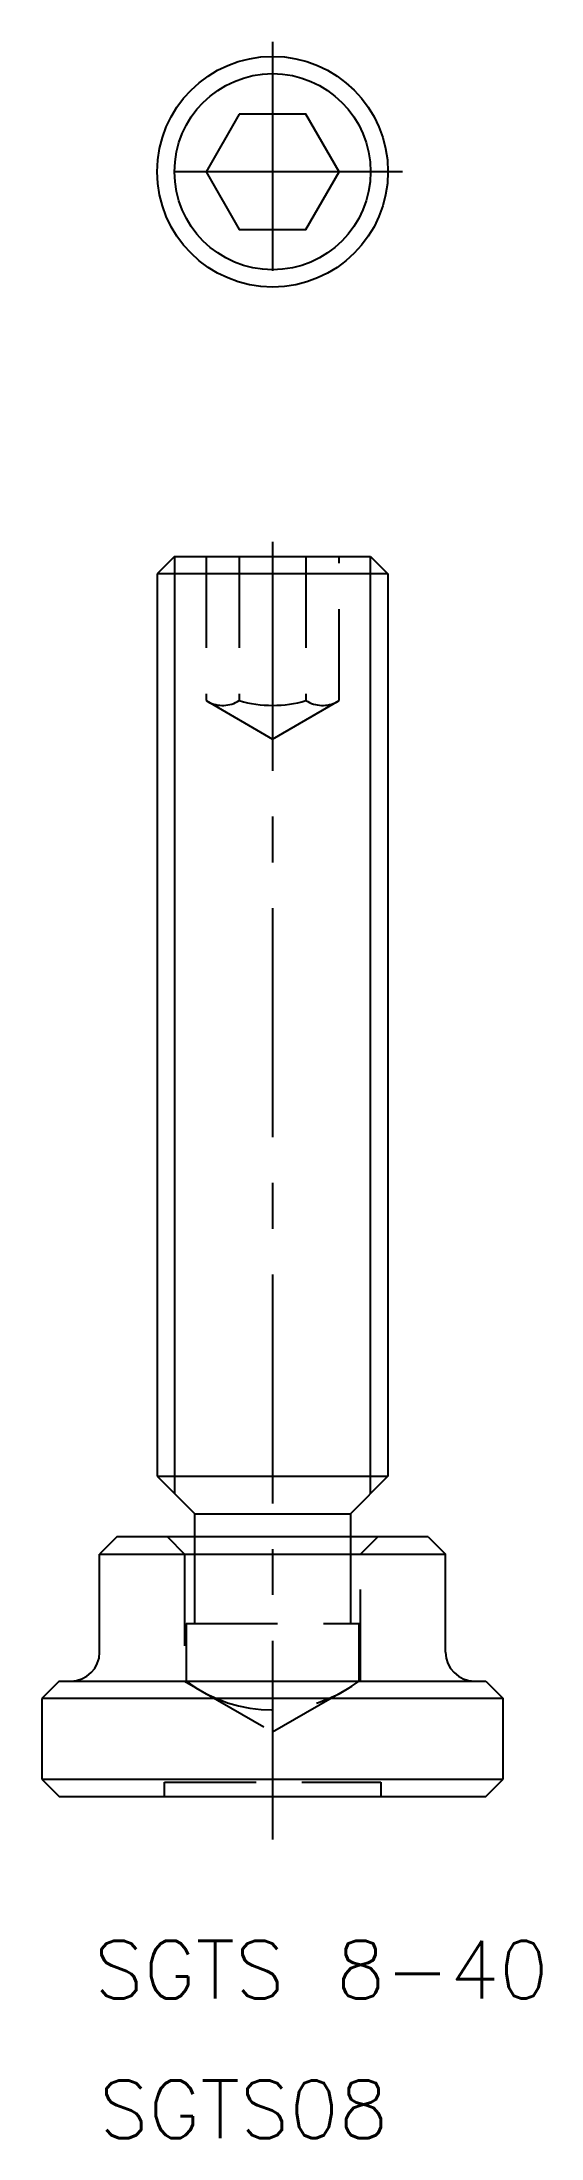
# Model space of a CAD drawing. Extents: x 49.7 to 67, y 41.9 to 114.5.
import ezdxf
from ezdxf.enums import TextEntityAlignment as Align

# ---------------------------------------------------------------- set-up
doc = ezdxf.new("R2010")
doc.units = 0
doc.header["$LTSCALE"] = 0.25
doc.linetypes.add('CENTER', pattern=[50.8, 31.75, -6.35, 6.35, -6.35])
doc.linetypes.add('DASHED', pattern=[19.05, 12.7, -6.35])
doc.layers.get('0').update_dxf_attribs({"linetype": 'CONTINUOUS'})
doc.layers.add('CENTER', color=1, linetype='CENTER')
doc.layers.add('NOTE', color=9, linetype='CONTINUOUS')
doc.styles.get("Standard").update_dxf_attribs({"font": 'txt.shx'})

msp = doc.modelspace()

# ---------------------------------------------------------------- linework, layer by layer
for p, q in [((54.266625, 96.700342), (53.666625, 96.100342)), ((54.266625, 96.700342), (61.066625, 96.700342)), ((61.066625, 96.700342), (61.666625, 96.100342)), ((53.666625, 96.100342), (53.666625, 64.800342)), ((61.666625, 96.100342), (53.666625, 96.100342)), ((61.666625, 96.100342), (61.666625, 64.800342)), ((54.266625, 88.575342), (54.266625, 88.575442)), ((54.266625, 80.450342), (54.266725, 80.450342)), ((53.666625, 64.800342), (54.966625, 63.500342)), ((53.666625, 64.800342), (61.666625, 64.800342)), ((61.666625, 64.800342), (60.366625, 63.500342)), ((54.966625, 63.500342), (60.366625, 63.500342)), ((54.966625, 62.700342), (54.966625, 63.500342)), ((60.366625, 63.500342), (60.366625, 62.700342)), ((52.266625, 62.700337), (51.666625, 62.100338)), ((63.066625, 62.700342), (52.266625, 62.700342)), ((63.066615, 62.700334), (63.666615, 62.100335)), ((51.666625, 62.100344), (63.666625, 62.100344)), ((51.666625, 58.700342), (51.666625, 62.100344)), ((63.666625, 58.700342), (63.666625, 62.100344)), ((50.266625, 57.700342), (49.666625, 57.100342)), ((50.266625, 57.700342), (65.066625, 57.700342)), ((65.066615, 57.700342), (65.666615, 57.100342)), ((49.666625, 57.100342), (49.666625, 54.300342)), ((65.666625, 57.100342), (49.666625, 57.100342)), ((65.666625, 54.300342), (65.666625, 57.100342)), ((49.666625, 54.300342), (65.666625, 54.300342)), ((49.666625, 54.300342), (50.266625, 53.700342)), ((65.066625, 53.700342), (65.666625, 54.300352)), ((50.266625, 53.700342), (65.066625, 53.700342))]:
    msp.add_line(p, q)
at = {"color": 3}
for p, q in [((54.266625, 96.700342), (54.266625, 64.200342)), ((61.066625, 64.200342), (61.066625, 96.700342))]:
    msp.add_line(p, q, dxfattribs=at)
at = {"color": 3, "linetype": 'DASHED'}
for p, q in [((55.357225, 96.700342), (55.357225, 91.700342)), ((56.511925, 96.700342), (56.511925, 91.700342)), ((58.821325, 96.700342), (58.821325, 91.700342)), ((59.976025, 91.700342), (59.976025, 96.700342)), ((55.357225, 91.700342), (57.666625, 90.366942)), ((57.666625, 90.366942), (59.976025, 91.700342)), ((54.016625, 62.700344), (54.616625, 62.100346)), ((54.966625, 59.700342), (54.966625, 62.700342)), ((60.366625, 62.700342), (60.366625, 59.700342)), ((61.316615, 62.700338), (60.716625, 62.10034)), ((54.616625, 62.100344), (54.616625, 57.700342)), ((60.716625, 57.700342), (60.716625, 62.100344)), ((54.666625, 59.700342), (60.666625, 59.700342)), ((54.666625, 59.700342), (54.666625, 57.700342)), ((60.666625, 57.700342), (60.666625, 59.700342)), ((54.616625, 57.700352), (57.666628, 55.939452)), ((54.666625, 57.700342), (60.666625, 57.700342)), ((57.666621, 55.939442), (60.716625, 57.700342)), ((53.916625, 54.200342), (61.416625, 54.200342)), ((53.916625, 53.700342), (53.916625, 54.200342)), ((61.416625, 54.200342), (61.416625, 53.700342))]:
    msp.add_line(p, q, dxfattribs=at)
msp.add_lwpolyline([(56.511925, 112.040442), (55.357225, 110.040442), (56.511925, 108.040442), (58.821325, 108.040442), (59.976025, 110.040442), (58.821325, 112.040442), (56.511925, 112.040442)])
msp.add_circle((57.666625, 110.040442), 4)
at = {"color": 3}
msp.add_circle((57.666625, 110.040442), 3.4, dxfattribs=at)
at = {"color": 3, "linetype": 'DASHED'}
for centre, radius, start, end in [((55.934625, 92.616942), 1.08332, 242.205016, 302.204985), ((57.666625, 95.616942), 4.08333, 253.573989, 286.426014), ((59.398725, 92.616942), 1.08332, 237.795017, 297.794986), ((57.666625, 61.700342), 5, 233.129995, 306.870007)]:
    msp.add_arc(centre, radius, start, end, dxfattribs=at)
for centre, start, end in [((50.666625, 58.700342), 270, 0), ((64.666625, 58.700342), 180, 270)]:
    msp.add_arc(centre, 1, start, end)
at = {"layer": 'CENTER'}
for p, q in [((57.666625, 114.540442), (57.666625, 105.540442)), ((62.166625, 110.040442), (53.166625, 110.040442)), ((57.666625, 97.200342), (57.666625, 52.210978))]:
    msp.add_line(p, q, dxfattribs=at)

# ---------------------------------------------------------------- texts
at = {"layer": 'NOTE'}
for s, p in [('SGTS 8-40', (59.356948, 46.094074)), ('SGTS08', (56.662671, 41.253386))]:
    msp.add_text(s, height=2, dxfattribs=at).set_placement(p, align=Align.BOTTOM_CENTER)

doc.saveas('drawing.dxf')
